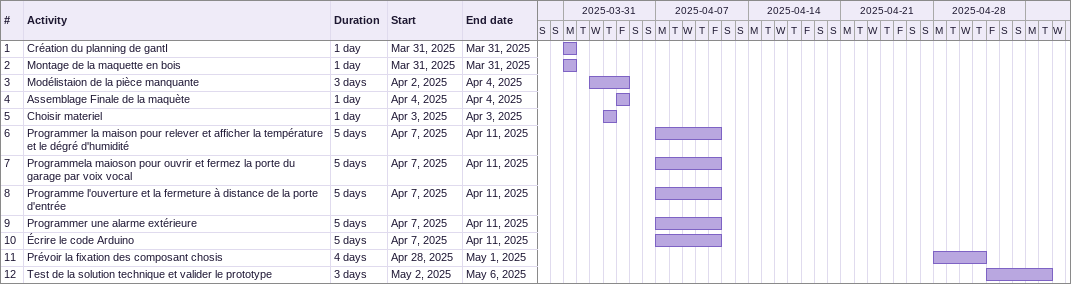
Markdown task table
| ID | Task | Duration | Start | Finish |
|---|---|---|---|---|
| 1 | Création du planning de gantI | 1d | 2025-03-31 | 2025-03-31 |
| 2 | Montage de la maquette en bois | 1d | 2025-03-31 | 2025-03-31 |
| 3 | Modélistaion de la pièce manquante | 3d | 2025-04-02 | 2025-04-04 |
| 4 | Assemblage Finale de la maquète | 1d | 2025-04-04 | 2025-04-04 |
| 5 | Choisir materiel | 1d | 2025-04-03 | 2025-04-03 |
| 6 | Programmer la maison pour relever et afficher la température et le dégré d'humidité | 5d | 2025-04-07 | 2025-04-11 |
| 7 | Programmela maioson pour ouvrir et fermez la porte du garage par voix vocal | 5d | 2025-04-07 | 2025-04-11 |
| 8 | Programme l'ouverture et la fermeture à distance de la porte d'entrée | 5d | 2025-04-07 | 2025-04-11 |
| 9 | Programmer une alarme extérieure | 5d | 2025-04-07 | 2025-04-11 |
| 10 | Écrire le code Arduino | 5d | 2025-04-07 | 2025-04-11 |
| 11 | Prévoir la fixation des composant chosis | 4d | 2025-04-28 | 2025-05-01 |
| 12 | Test de la solution technique et valider le prototype | 3d | 2025-05-02 | 2025-05-06 |
